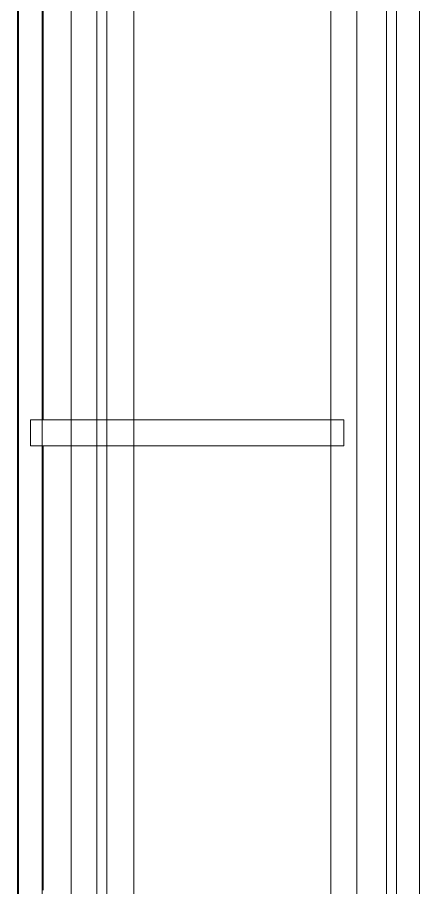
# Model space of a CAD drawing. Header units: inches. Extents: x -1128 to 651, y 96 to 845.
# Drawn here: x -1035.09 to -1032.77, y 722.71 to 727.72 of the extents above; entities that cross this region are included whole.
import ezdxf

# ---------------------------------------------------------------- set-up
doc = ezdxf.new("R2010")
doc.units = ezdxf.units.IN
doc.header["$MEASUREMENT"] = 0
doc.layers.add('Cable Tray', color=7, linetype='Continuous')
doc.layers.add('EQUIPMENT LAYOUT-EMBED 1_DWG$0$DwgTemplate', color=7, linetype='Continuous')
doc.layers.add('Cables', color=7, linetype='Continuous', lineweight=0)
doc.layers.add('Layout', color=6, linetype='Continuous', lineweight=18)

# ---------------------------------------------------------------- blocks, each defined once
blk = doc.blocks.new('A$C55974CAD')
at = {"layer": 'EQUIPMENT LAYOUT-EMBED 1_DWG$0$DwgTemplate', "color": 1, "lineweight": 0}
for p, q in [((0.9, 12.276), (60.9761, 12.276)), ((60.9761, 12.2825), (27.3, 12.2825)), ((51.8174, 12.2), (51.9825, 12.2)), ((51.8174, 12.2), (51.8174, 10.2)), ((51.9825, 12.2), (51.9825, 10.2)), ((0.9, 12.1239), (60.9761, 12.1239)), ((51.8174, 12.1174), (48.9825, 12.1174)), ((54.8174, 12.1174), (51.9825, 12.1174)), ((54.85, 10.2825), (48.95, 10.2825)), ((51.9825, 10.2), (51.8174, 10.2)), ((60.9761, 10.1174), (7.1596, 10.1174))]:
    blk.add_line(p, q, dxfattribs=at)

msp = doc.modelspace()

# ---------------------------------------------------------------- linework, layer by layer
at = {"layer": 'Cable Tray', "color": 3, "linetype": 'Continuous', "lineweight": 5}
for p, q in [((-1034.7788, 733.292), (-1034.7788, 721.5297)), ((-1034.7788, 733.292), (-1034.7788, 721.5297)), ((-1034.4173, 733.292), (-1034.4173, 721.5297)), ((-1034.4173, 733.292), (-1034.4173, 721.5297)), ((-1033.1343, 733.292), (-1033.1343, 721.5297)), ((-1032.7728, 733.292), (-1032.7728, 721.5297)), ((-1032.7728, 733.292), (-1032.7728, 721.5297)), ((-1033.1343, 731.5912), (-1033.1343, 719.8289))]:
    msp.add_line(p, q, dxfattribs=at)
at = {"layer": 'Cables', "color": 0, "lineweight": 0}
for p, q in [((-1034.6312, 733.8078), (-1034.6312, 707.684)), ((-1034.5743, 733.6941), (-1034.5743, 681.4711)), ((-1032.9625, 733.6941), (-1032.9625, 681.4712)), ((-1032.9056, 733.6941), (-1032.9056, 681.4712))]:
    msp.add_line(p, q, dxfattribs=at)

# ---------------------------------------------------------------- block references
at = {"layer": 'Layout', "xscale": 0.9025, "yscale": 0.9025, "zscale": 0.9025, "rotation": 90}
msp.add_blockref('A$C55974CAD', (-1024.0033, 678.4893), dxfattribs=at)

doc.saveas('drawing.dxf')
